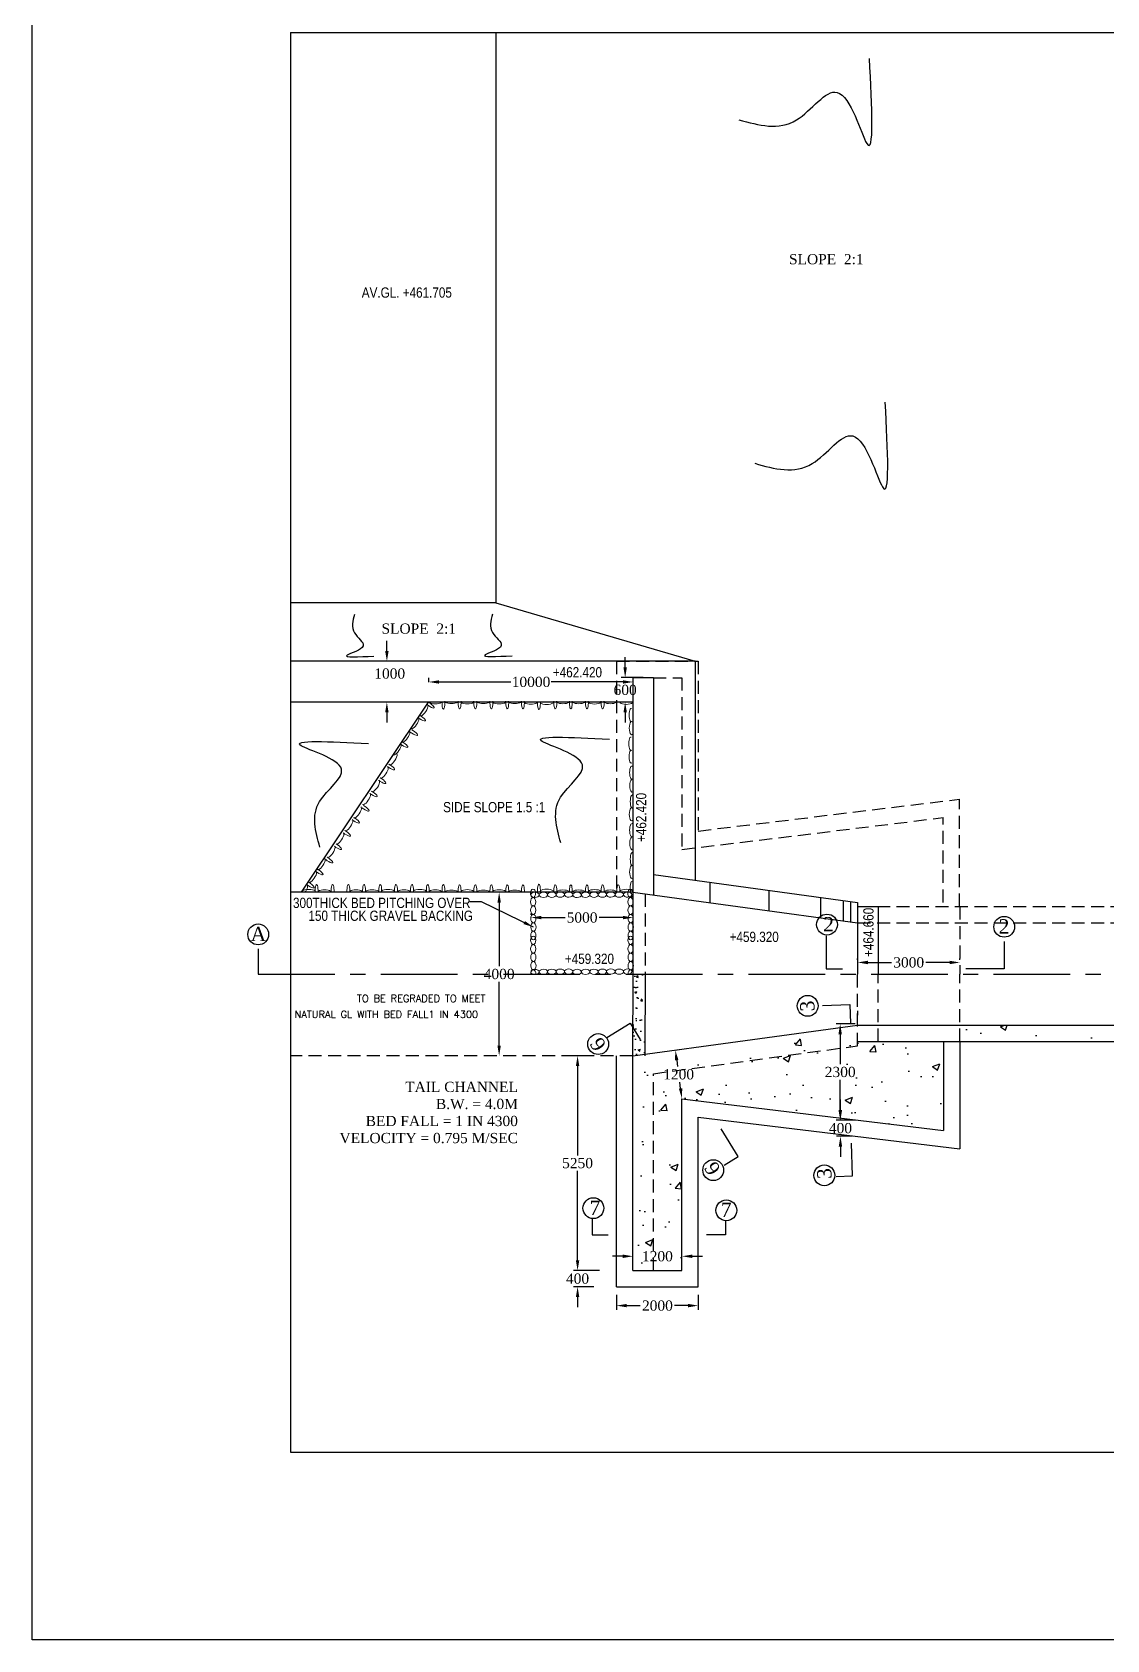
# Model space of a CAD drawing. Header units: millimetres. Extents: x 80 to 10631, y 46 to 2573.
# Drawn here: x 5273 to 5536, y 767.8 to 1161.1 of the extents above; entities that cross this region are included whole.
import ezdxf
from ezdxf.enums import TextEntityAlignment as Align

# ---------------------------------------------------------------- set-up
doc = ezdxf.new("R2010")
doc.units = ezdxf.units.MM
doc.linetypes.add('CENTER', pattern=[2, 1.25, -0.25, 0.25, -0.25])
doc.linetypes.add('DASHED', pattern=[19.05, 12.7, -6.35])
doc.layers.add('TEXT_GENERAL', color=4, linetype='Continuous')
doc.styles.add('ARIAL NARROW', font='ARIALN.TTF')
doc.styles.add('rs', font='romans.shx', dxfattribs={"height": 1.75})
doc.styles.get("Standard").update_dxf_attribs({"font": 'times.ttf', "height": 2.5})
doc.styles.add('TNR_2.5', font='times.ttf', dxfattribs={"height": 2.5})
doc.dimstyles.get("Standard").update_dxf_attribs({"dimtxt": 0.18, "dimasz": 0.18, "dimexe": 0.18, "dimexo": 0.0625, "dimgap": 0.09, "dimtad": 0, "dimtih": 1, "dimtoh": 1, "dimdec": 4, "dimzin": 0, "dimdsep": 46, "dimtxsty": 'Standard', "dimcen": 0.09, "dimadec": 0, "dimazin": 0, "dimtfac": 1, "dimtdec": 4, "dimtofl": 0, "dimtmove": 0, "dimatfit": 3, "dimfxl": 1, "dimtolj": 1, "dimtzin": 0, "dimarcsym": 0})
doc.dimstyles.new('STYLE_ESH', dxfattribs={"dimtxt": 2.5, "dimasz": 2.5, "dimexe": 1, "dimexo": 0.625, "dimtad": 0, "dimtih": 1, "dimtoh": 1, "dimdec": 0, "dimlfac": 100, "dimzin": 9, "dimdsep": 46, "dimtxsty": 'TNR_2.5', "dimcen": 2.5, "dimadec": 0, "dimazin": 2, "dimtfac": 1, "dimtdec": 0, "dimtofl": 0, "dimtmove": 2, "dimatfit": 3, "dimfxl": 1, "dimarcsym": 0})
pattern_1 = [(50, (0, 0), (18.218467, -1.59391), [1.905, -20.955]), (355, (0, 0), (-3.52428, 19.105664), [1.524, -16.764]), (100.451, (1.518, -0.133), (14.69425, 17.51167), [1.619, -17.809]), (46.1842, (0, 5.08), (27.1079, -4.20423), [2.8575, -31.4325]), (96.6356, (2.26, 4.73), (23.74042, 24.74256), [2.4285, -26.7135]), (351.184, (0, 5.08), (23.74046, 24.74251), [2.286, -25.146]), (21, (2.54, 3.81), (15.161488, -10.22655), [1.905, -20.955]), (326, (2.54, 3.81), (6.1802, 18.418797), [1.524, -16.764]), (71.4514, (3.803, 2.958), (21.34165, 8.192286), [1.619, -17.809]), (37.5, (0, 0), (0.30886, 8.455504), [0, -16.5608, 0, -17.018, 0, -16.8275]), (7.5, (0, 0), (6.681966, 10.018057), [0, -9.7028, 0, -16.1798, 0, -6.4135]), (327.5, (-5.664, 0), (13.5590595, -0.572874), [0, -6.35, 0, -19.812, 0, -26.289]), (317.5, (-8.204, 0), (14.812918, 2.54265), [0, -8.255, 0, -13.1572, 0, -18.669])]

# ---------------------------------------------------------------- blocks, each defined once
blk = doc.blocks.new('*D153')
at = {"color": 0, "lineweight": -2, "transparency": 16777216}
for p, q in [((5474.41, 918.48), (5469.77, 918.48)), ((5470.77, 915.98), (5470.77, 908.62)), ((5470.77, 897.47), (5470.77, 904.82)), ((5474.41, 894.97), (5469.77, 894.97))]:
    blk.add_line(p, q, dxfattribs=at)
at = {"color": 0, "transparency": 16777216}
for points in [[(5470.35, 915.98), (5471.18, 915.98), (5470.77, 918.48)], [(5470.35, 897.47), (5471.18, 897.47), (5470.77, 894.97)]]:
    blk.add_solid(points, dxfattribs=at)
at = {"layer": 'Defpoints', "color": 0, "transparency": 16777216}
for p in [(5475.04, 918.48), (5470.77, 894.97), (5475.04, 894.97)]:
    blk.add_point(p, dxfattribs=at)
at = {"color": 0, "transparency": 16777216, "insert": (5470.77, 906.72), "char_height": 2.5, "attachment_point": 5, "style": 'TNR_2.5'}
blk.add_mtext('2300', dxfattribs=at)
blk = doc.blocks.new('*D171')
at = {"color": 0, "lineweight": -2, "transparency": 16777216}
for p, q in [((5359.82, 1009.68), (5359.82, 1012.18)), ((5384, 1007.18), (5358.82, 1007.18)), ((5384, 997.18), (5358.82, 997.18)), ((5359.82, 994.68), (5359.82, 992.18))]:
    blk.add_line(p, q, dxfattribs=at)
at = {"color": 0, "transparency": 16777216}
for points in [[(5359.4, 1009.68), (5360.24, 1009.68), (5359.82, 1007.18)], [(5359.4, 994.68), (5360.24, 994.68), (5359.82, 997.18)]]:
    blk.add_solid(points, dxfattribs=at)
at = {"layer": 'Defpoints', "color": 0, "transparency": 16777216}
for p in [(5359.82, 1007.18), (5384.63, 1007.18), (5384.63, 997.18)]:
    blk.add_point(p, dxfattribs=at)
at = {"color": 0, "transparency": 16777216, "insert": (5360.52, 1004.17), "char_height": 2.5, "attachment_point": 5, "style": 'TNR_2.5'}
blk.add_mtext('1000', dxfattribs=at)
blk = doc.blocks.new('*D170')
at = {"color": 0, "lineweight": -2, "transparency": 16777216}
for p, q in [((5370.1, 1002.07), (5370.1, 1003.13)), ((5420.1, 1002.07), (5420.1, 1003.13)), ((5372.6, 1002.13), (5390.14, 1002.13)), ((5417.6, 1002.13), (5400.05, 1002.13))]:
    blk.add_line(p, q, dxfattribs=at)
at = {"color": 0, "transparency": 16777216}
for points in [[(5372.6, 1002.54), (5372.6, 1001.71), (5370.1, 1002.13)], [(5417.6, 1002.54), (5417.6, 1001.71), (5420.1, 1002.13)]]:
    blk.add_solid(points, dxfattribs=at)
at = {"layer": 'Defpoints', "color": 0, "transparency": 16777216}
for p in [(5370.1, 1002.13), (5370.1, 1001.44), (5420.1, 1001.44)]:
    blk.add_point(p, dxfattribs=at)
at = {"color": 0, "transparency": 16777216, "insert": (5395.1, 1002.13), "char_height": 2.5, "attachment_point": 5, "style": 'TNR_2.5'}
blk.add_mtext('10000', dxfattribs=at)
blk = doc.blocks.new('*D172')
at = {"color": 0, "lineweight": -2, "transparency": 16777216}
for p, q in [((5418.14, 1005.68), (5418.14, 1008.18)), ((5422.52, 1003.18), (5417.14, 1003.18)), ((5417.52, 997.18), (5417.14, 997.18)), ((5418.14, 994.68), (5418.14, 992.18))]:
    blk.add_line(p, q, dxfattribs=at)
at = {"color": 0, "transparency": 16777216}
for points in [[(5417.73, 1005.68), (5418.56, 1005.68), (5418.14, 1003.18)], [(5417.73, 994.68), (5418.56, 994.68), (5418.14, 997.18)]]:
    blk.add_solid(points, dxfattribs=at)
at = {"layer": 'Defpoints', "color": 0, "transparency": 16777216}
for p in [(5423.14, 1003.18), (5418.14, 997.18), (5418.14, 997.18)]:
    blk.add_point(p, dxfattribs=at)
at = {"color": 0, "transparency": 16777216, "insert": (5418.14, 1000.18), "char_height": 2.5, "attachment_point": 5, "style": 'TNR_2.5'}
blk.add_mtext('600', dxfattribs=at)
blk = doc.blocks.new('*D173')
at = {"color": 0, "lineweight": -2, "transparency": 16777216}
for p, q in [((5475.04, 934.15), (5475.04, 934.52)), ((5477.54, 933.52), (5483.36, 933.52)), ((5497.54, 933.52), (5491.72, 933.52)), ((5500.04, 934.15), (5500.04, 934.52))]:
    blk.add_line(p, q, dxfattribs=at)
at = {"color": 0, "transparency": 16777216}
for points in [[(5477.54, 933.94), (5477.54, 933.1), (5475.04, 933.52)], [(5497.54, 933.94), (5497.54, 933.1), (5500.04, 933.52)]]:
    blk.add_solid(points, dxfattribs=at)
at = {"layer": 'Defpoints', "color": 0, "transparency": 16777216}
for p in [(5475.04, 933.52), (5500.04, 933.52), (5500.04, 933.52)]:
    blk.add_point(p, dxfattribs=at)
at = {"color": 0, "transparency": 16777216, "insert": (5487.54, 933.52), "char_height": 2.5, "attachment_point": 5, "style": 'TNR_2.5'}
blk.add_mtext('3000', dxfattribs=at)
blk = doc.blocks.new('*D174')
at = {"color": 0, "lineweight": -2, "transparency": 16777216}
for p, q in [((5395.1, 945.13), (5395.1, 945.5)), ((5397.6, 944.5), (5403.43, 944.5)), ((5417.6, 944.5), (5411.76, 944.5)), ((5420.1, 945.13), (5420.1, 945.5))]:
    blk.add_line(p, q, dxfattribs=at)
at = {"color": 0, "transparency": 16777216}
for points in [[(5397.6, 944.92), (5397.6, 944.08), (5395.1, 944.5)], [(5417.6, 944.92), (5417.6, 944.08), (5420.1, 944.5)]]:
    blk.add_solid(points, dxfattribs=at)
at = {"layer": 'Defpoints', "color": 0, "transparency": 16777216}
for p in [(5395.1, 944.5), (5420.1, 944.5), (5420.1, 944.5)]:
    blk.add_point(p, dxfattribs=at)
at = {"color": 0, "transparency": 16777216, "insert": (5407.6, 944.5), "char_height": 2.5, "attachment_point": 5, "style": 'TNR_2.5'}
blk.add_mtext('5000', dxfattribs=at)
blk = doc.blocks.new('*D175')
at = {"color": 0, "lineweight": -2, "transparency": 16777216}
for p, q in [((5386.67, 950.68), (5386.3, 950.68)), ((5387.3, 948.18), (5387.3, 932.58)), ((5387.3, 913.18), (5387.3, 928.78)), ((5386.67, 910.68), (5386.3, 910.68))]:
    blk.add_line(p, q, dxfattribs=at)
at = {"color": 0, "transparency": 16777216}
for points in [[(5386.88, 948.18), (5387.71, 948.18), (5387.3, 950.68)], [(5386.88, 913.18), (5387.71, 913.18), (5387.3, 910.68)]]:
    blk.add_solid(points, dxfattribs=at)
at = {"layer": 'Defpoints', "color": 0, "transparency": 16777216}
for p in [(5387.3, 950.68), (5387.3, 910.68), (5387.3, 910.68)]:
    blk.add_point(p, dxfattribs=at)
at = {"color": 0, "transparency": 16777216, "insert": (5387.3, 930.68), "char_height": 2.5, "attachment_point": 5, "style": 'TNR_2.5'}
blk.add_mtext('4000', dxfattribs=at)
blk = doc.blocks.new('*D176')
at = {"color": 0, "lineweight": -2, "transparency": 16777216}
for p, q in [((5410.51, 910.68), (5405.49, 910.68)), ((5406.49, 908.18), (5406.49, 886.33)), ((5406.49, 860.68), (5406.49, 882.53)), ((5410.51, 858.18), (5405.49, 858.18))]:
    blk.add_line(p, q, dxfattribs=at)
at = {"color": 0, "transparency": 16777216}
for points in [[(5406.08, 908.18), (5406.91, 908.18), (5406.49, 910.68)], [(5406.08, 860.68), (5406.91, 860.68), (5406.49, 858.18)]]:
    blk.add_solid(points, dxfattribs=at)
at = {"layer": 'Defpoints', "color": 0, "transparency": 16777216}
for p in [(5411.14, 910.68), (5406.49, 858.18), (5411.14, 858.18)]:
    blk.add_point(p, dxfattribs=at)
at = {"color": 0, "transparency": 16777216, "insert": (5406.49, 884.43), "char_height": 2.5, "attachment_point": 5, "style": 'TNR_2.5'}
blk.add_mtext('5250', dxfattribs=at)
blk = doc.blocks.new('*D177')
at = {"color": 0, "lineweight": -2, "transparency": 16777216}
for p, q in [((5406.49, 860.68), (5406.49, 863.18)), ((5411.88, 858.18), (5405.49, 858.18)), ((5410.51, 854.18), (5405.49, 854.18)), ((5406.49, 851.68), (5406.49, 849.18))]:
    blk.add_line(p, q, dxfattribs=at)
at = {"color": 0, "transparency": 16777216}
for points in [[(5406.08, 860.68), (5406.91, 860.68), (5406.49, 858.18)], [(5406.08, 851.68), (5406.91, 851.68), (5406.49, 854.18)]]:
    blk.add_solid(points, dxfattribs=at)
at = {"layer": 'Defpoints', "color": 0, "transparency": 16777216}
for p in [(5412.5, 858.18), (5406.49, 854.18), (5411.14, 854.18)]:
    blk.add_point(p, dxfattribs=at)
at = {"color": 0, "transparency": 16777216, "insert": (5406.49, 856.18), "char_height": 2.5, "attachment_point": 5, "style": 'TNR_2.5'}
blk.add_mtext('400', dxfattribs=at)
blk = doc.blocks.new('*D178')
at = {"color": 0, "lineweight": -2, "transparency": 16777216}
for p, q in [((5470.83, 897.47), (5470.83, 899.97)), ((5474.13, 894.97), (5469.83, 894.97)), ((5473.65, 891), (5469.83, 891)), ((5470.83, 888.5), (5470.83, 886))]:
    blk.add_line(p, q, dxfattribs=at)
at = {"color": 0, "transparency": 16777216}
for points in [[(5470.41, 897.47), (5471.25, 897.47), (5470.83, 894.97)], [(5470.41, 888.5), (5471.25, 888.5), (5470.83, 891)]]:
    blk.add_solid(points, dxfattribs=at)
at = {"layer": 'Defpoints', "color": 0, "transparency": 16777216}
for p in [(5474.76, 894.97), (5470.83, 891), (5474.28, 891)]:
    blk.add_point(p, dxfattribs=at)
at = {"color": 0, "transparency": 16777216, "insert": (5470.83, 892.98), "char_height": 2.5, "attachment_point": 5, "style": 'TNR_2.5'}
blk.add_mtext('400', dxfattribs=at)
blk = doc.blocks.new('*D179')
at = {"color": 0, "lineweight": -2, "transparency": 16777216}
for p, q in [((5417.54, 861.65), (5415.04, 861.65)), ((5420.04, 858.8), (5420.04, 862.65)), ((5432.04, 858.8), (5432.04, 862.65)), ((5434.54, 861.65), (5437.04, 861.65))]:
    blk.add_line(p, q, dxfattribs=at)
at = {"color": 0, "transparency": 16777216}
for points in [[(5417.54, 862.07), (5417.54, 861.24), (5420.04, 861.65)], [(5434.54, 862.07), (5434.54, 861.24), (5432.04, 861.65)]]:
    blk.add_solid(points, dxfattribs=at)
at = {"layer": 'Defpoints', "color": 0, "transparency": 16777216}
for p in [(5432.04, 861.65), (5420.04, 858.18), (5432.04, 858.18)]:
    blk.add_point(p, dxfattribs=at)
at = {"color": 0, "transparency": 16777216, "insert": (5426.04, 861.65), "char_height": 2.5, "attachment_point": 5, "style": 'TNR_2.5'}
blk.add_mtext('1200', dxfattribs=at)
blk = doc.blocks.new('*D180')
at = {"color": 0, "lineweight": -2, "transparency": 16777216}
for p, q in [((5416.04, 852.21), (5416.04, 848.58)), ((5418.54, 849.58), (5421.83, 849.58)), ((5433.54, 849.58), (5430.25, 849.58)), ((5436.04, 852.21), (5436.04, 848.58))]:
    blk.add_line(p, q, dxfattribs=at)
at = {"color": 0, "transparency": 16777216}
for points in [[(5418.54, 850), (5418.54, 849.17), (5416.04, 849.58)], [(5433.54, 850), (5433.54, 849.17), (5436.04, 849.58)]]:
    blk.add_solid(points, dxfattribs=at)
at = {"layer": 'Defpoints', "color": 0, "transparency": 16777216}
for p in [(5416.04, 852.84), (5436.04, 852.84), (5436.04, 849.58)]:
    blk.add_point(p, dxfattribs=at)
at = {"color": 0, "transparency": 16777216, "insert": (5426.04, 849.58), "char_height": 2.5, "attachment_point": 5, "style": 'TNR_2.5'}
blk.add_mtext('2000', dxfattribs=at)
blk = doc.blocks.new('*D181')
at = {"color": 0, "lineweight": -2, "transparency": 16777216}
for p, q in [((5430.76, 909.62), (5430.97, 908.05)), ((5431.04, 912.18), (5431.41, 912.23)), ((5431.7, 902.68), (5431.49, 904.25)), ((5432.66, 900.29), (5433.03, 900.34))]:
    blk.add_line(p, q, dxfattribs=at)
at = {"color": 0, "transparency": 16777216}
for points in [[(5431.17, 909.67), (5430.34, 909.56), (5430.42, 912.09)], [(5432.11, 902.74), (5431.29, 902.63), (5432.04, 900.2)]]:
    blk.add_solid(points, dxfattribs=at)
at = {"layer": 'Defpoints', "color": 0, "transparency": 16777216}
for p in [(5430.42, 912.09), (5430.42, 912.09), (5432.04, 900.2)]:
    blk.add_point(p, dxfattribs=at)
at = {"color": 0, "transparency": 16777216, "insert": (5431.23, 906.15), "char_height": 2.5, "attachment_point": 5, "style": 'TNR_2.5'}
blk.add_mtext('1200', dxfattribs=at)

msp = doc.modelspace()

# ---------------------------------------------------------------- hatches: boundary and pattern name
h = msp.add_hatch()
h.set_pattern_fill('AR-CONC', color=256, scale=0.03, style=0)
h.set_pattern_definition([(50, (0, 0), (5.46554, -0.4781726), [0.5715, -6.2865]), (355, (0, 0), (-1.057285, 5.731699), [0.4572, -5.0292]), (100.451, (0.4555, -0.04), (4.408275, 5.2535006), [0.4857, -5.3427]), (46.1842, (0, 1.524), (8.132371, -1.26127), [0.85725, -9.42975]), (96.6356, (0.678, 1.419), (7.122127, 7.422767), [0.72855, -8.01405]), (351.184, (0, 1.524), (7.122138, 7.422754), [0.6858, -7.5438]), (21, (0.762, 1.143), (4.5484464, -3.0679656), [0.5715, -6.2865]), (326, (0.762, 1.143), (1.854061, 5.525639), [0.4572, -5.0292]), (71.4514, (1.141, 0.8873), (6.4024947, 2.4576857), [0.4857, -5.3427]), (37.5, (0, 0), (0.0926581, 2.5366512), [0, -4.96824, 0, -5.1054, 0, -5.04825]), (7.5, (0, 0), (2.0045899, 3.0054172), [0, -2.91084, 0, -4.85394, 0, -1.92405]), (327.5, (-1.6993, 0), (4.06771786, -0.1718623), [0, -1.905, 0, -5.9436, 0, -7.8867]), (317.5, (-2.4613, 0), (4.4438754, 0.7627947), [0, -2.4765, 0, -3.94716, 0, -5.6007])])
h.paths.add_polyline_path([(5423.119, 930.679), (5420.119, 930.679), (5420.039, 910.679), (5423.041, 911.088)])
h = msp.add_hatch()
h.set_pattern_fill('AR-CONC', color=256, scale=0.1, style=0)
h.set_pattern_definition(pattern_1)
h.paths.add_polyline_path([(5475.039, 894.966), (5475.039, 913.133), (5425.039, 906.315), (5425.039, 858.179), (5432.039, 858.179), (5432.039, 900.204)], flags=17)
h.paths.add_polyline_path([(5475.039, 913.133), (5475.039, 918.17), (5420.039, 910.679), (5420.039, 858.179), (5425.039, 858.179), (5425.039, 906.315)])
h.paths.add_polyline_path([(5466.589, 908.617), (5474.941, 908.617), (5474.941, 904.824), (5466.589, 904.824)], flags=24)
h.paths.add_polyline_path([(5422.005, 863.55), (5430.074, 863.55), (5430.074, 859.757), (5422.005, 859.757)], flags=24)
h.paths.add_polyline_path([(5427.194, 908.046), (5435.263, 908.046), (5435.263, 904.253), (5427.194, 904.253)], flags=24)
h = msp.add_hatch()
h.set_pattern_fill('AR-CONC', color=256, scale=0.1, style=0)
h.set_pattern_definition([(50, (20.571, 187.742), (18.218467, -1.59391), [1.905, -20.955]), (355, (20.571, 187.742), (-3.52428, 19.105664), [1.524, -16.764]), (100.451, (22.09, 187.609), (14.69425, 17.51167), [1.619, -17.809]), (46.1842, (20.571, 192.822), (27.1079, -4.20423), [2.8575, -31.4325]), (96.6356, (22.83, 192.47), (23.74042, 24.74256), [2.4285, -26.7135]), (351.184, (20.571, 192.822), (23.74046, 24.74251), [2.286, -25.146]), (21, (23.111, 191.552), (15.161488, -10.22655), [1.905, -20.955]), (326, (23.111, 191.552), (6.1802, 18.418797), [1.524, -16.764]), (71.4514, (24.375, 190.7), (21.34165, 8.192286), [1.619, -17.809]), (37.5, (20.5715, 187.7416), (0.30886, 8.455504), [0, -16.5608, 0, -17.018, 0, -16.8275]), (7.5, (20.5715, 187.742), (6.681966, 10.018057), [0, -9.7028, 0, -16.1798, 0, -6.4135]), (327.5, (14.907, 187.7416), (13.5590595, -0.5728744), [0, -6.35, 0, -19.812, 0, -26.289]), (317.5, (12.367, 187.742), (14.812918, 2.54265), [0, -8.255, 0, -13.1572, 0, -18.669])])
h.paths.add_polyline_path([(5808.394, 914.17), (5808.394, 918.17), (5506.394, 918.17), (5506.394, 914.17)])
h.paths.add_polyline_path([(5506.394, 918.17), (5501.394, 918.17), (5501.394, 914.17), (5506.394, 914.17)])
h.paths.add_polyline_path([(5686.051, 918.067), (5692.649, 918.067), (5692.649, 914.274), (5686.051, 914.274)], flags=24)
h = msp.add_hatch()
h.set_pattern_fill('AR-CONC', color=256, scale=0.1, style=0)
h.set_pattern_definition(pattern_1)
h.paths.add_polyline_path([(5496.018, 892.411), (5496.018, 914.17), (5475.039, 914.17), (5475.039, 913.133), (5425.039, 906.315), (5425.039, 858.179), (5432.039, 858.179), (5432.039, 900.204)])
h.paths.add_polyline_path([(5466.554, 908.617), (5474.976, 908.617), (5474.976, 904.824), (5466.554, 904.824)], flags=24)
h.paths.add_polyline_path([(5422.005, 863.55), (5430.074, 863.55), (5430.074, 859.757), (5422.005, 859.757)], flags=9)
h.paths.add_polyline_path([(5427.194, 908.046), (5435.263, 908.046), (5435.263, 904.253), (5427.194, 904.253)], flags=25)

# ---------------------------------------------------------------- linework, layer by layer
for p, q in [((5272.993, 767.834), (5272.993, 1357.834)), ((5336.236, 1160.974), (6263.806, 1160.974)), ((5336.236, 1160.974), (5336.236, 813.778)), ((5386.448, 1160.974), (5386.448, 1021.479)), ((5386.448, 1021.479), (5336.236, 1021.479)), ((5386.448, 1021.479), (5435.239, 1007.179)), ((5435.239, 1007.179), (5336.236, 1007.179)), ((5435.239, 1007.179), (5435.239, 953.653)), ((5420.039, 1003.179), (5420.039, 930.679)), ((5425.039, 1003.179), (5420.039, 1003.179)), ((5425.039, 1003.179), (5425.039, 955.044)), ((5420.039, 997.179), (5336.236, 997.179)), ((5338.921, 950.679), (5370.039, 997.179)), ((5425.039, 955.044), (5475.039, 948.225)), ((5425.039, 955.044), (5425.039, 949.997)), ((5438.875, 953.157), (5438.875, 948.111)), ((5420.039, 950.679), (5336.236, 950.679)), ((5420.039, 950.679), (5475.039, 943.179)), ((5453.276, 951.193), (5453.276, 946.147)), ((5465.982, 949.46), (5465.982, 944.414)), ((5471.489, 948.71), (5471.489, 943.663)), ((5473.324, 948.459), (5473.324, 943.413)), ((5475.039, 948.225), (5475.039, 930.679)), ((5475.039, 947.179), (5480.039, 947.179)), ((5480.039, 947.179), (5480.039, 930.679)), ((5420.039, 910.679), (5420.119, 930.679)), ((5423.039, 910.667), (5423.119, 930.667)), ((5475.039, 921.67), (5475.039, 920.601)), ((5420.039, 910.679), (5475.039, 918.179)), ((5475.039, 918.17), (6101.039, 918.17)), ((5475.039, 914.17), (6101.039, 914.17)), ((5496.018, 914.17), (5496.018, 892.411)), ((5500.018, 914.179), (5500.018, 887.894)), ((5416.039, 854.179), (5416.039, 910.679)), ((5420.039, 858.179), (5420.039, 910.679)), ((5432.039, 900.204), (5496.018, 892.411)), ((5432.039, 858.179), (5432.039, 900.204)), ((5436.039, 895.688), (5500.018, 887.894)), ((5436.039, 854.179), (5436.039, 895.688)), ((5420.039, 858.179), (5432.039, 858.179)), ((5416.039, 854.179), (5436.039, 854.179)), ((5336.236, 813.778), (6263.806, 813.778)), ((6436.087, 767.834), (5272.993, 767.834))]:
    msp.add_line(p, q)
at = {"linetype": 'DASHED', "ltscale": 0.25}
for p, q in [((5416.039, 1007.179), (5436.039, 1007.179)), ((5416.039, 1007.179), (5416.039, 950.679)), ((5436.039, 1007.179), (5436.039, 965.671)), ((5425.039, 1003.179), (5432.039, 1003.179)), ((5432.039, 1003.179), (5432.039, 961.154)), ((5436.039, 965.671), (5499.992, 973.461)), ((5499.992, 947.179), (5499.992, 973.461)), ((5432.039, 961.154), (5495.992, 968.944)), ((5495.992, 948.225), (5495.992, 968.944)), ((5423.039, 950.27), (5423.039, 930.679)), ((5475.039, 947.179), (6101.039, 947.179)), ((5500.039, 947.179), (5500.039, 930.679)), ((5475.039, 943.179), (6101.039, 943.179)), ((5475.039, 913.133), (5475.039, 930.679)), ((5480.039, 914.179), (5480.039, 930.679)), ((5500.039, 914.179), (5500.039, 930.679)), ((5425.039, 906.315), (5475.039, 913.133)), ((5420.039, 910.679), (5336.236, 910.679)), ((5425.039, 858.179), (5425.039, 906.315))]:
    msp.add_line(p, q, dxfattribs=at)
at = {"linetype": 'CENTER', "ltscale": 15}
msp.add_line((5328.328, 930.679), (5808.688, 930.679), dxfattribs=at)
for centre in [(5467.535, 942.78), (5510.914, 942.25), (5328.328, 940.379), (5462.813, 922.901), (5411.541, 913.555), (5439.696, 882.724), (5466.89, 881.451), (5410.362, 873.42), (5442.902, 872.89)]:
    msp.add_circle(centre, 2.55)
at = {"color": 0, "lineweight": 5, "extrusion": (0, 0, -1)}
for centre, major_axis, ratio, start_param, end_param in [((5368.894, 995.167), (0.897, 1.335), 0.3287987, -0.2845187, 3.4261114), ((5370.121, 996.688), (1.233, -0.882), 0.2389838, 4.4780473, 8.0883233), ((5371.695, 997.3), (-1.608, 0), 0.3287987, 3.0318989, 6.392879), ((5373.672, 997.006), (0, -1.516), 0.2389838, 4.4780473, 8.0883233), ((5375.633, 997.358), (-1.608, 0), 0.3287987, 3.0318989, 6.392879), ((5377.61, 997.064), (0, -1.516), 0.2389838, 4.4780473, 8.0883233), ((5379.506, 997.268), (1.608, 0), 0.3287987, -0.2845187, 3.4261114), ((5381.477, 997.08), (0, -1.516), 0.2389838, 4.4780473, 8.0883233), ((5383.425, 997.375), (-1.608, 0), 0.3287987, 3.0318989, 6.392879), ((5385.402, 997.08), (0, -1.516), 0.2389838, 4.4780473, 8.0883233), ((5387.298, 997.284), (1.608, 0), 0.3287987, -0.2845187, 3.4261114), ((5389.268, 997.08), (0, -1.516), 0.2389838, 4.4780473, 8.0883233), ((5391.125, 997.375), (-1.608, 0), 0.3287987, 3.0318989, 6.392879), ((5393.102, 997.08), (0, -1.516), 0.2389838, 4.4780473, 8.0883233), ((5395.053, 997.23), (-1.608, 0), 0.3287987, 3.0318989, 6.392879), ((5397.03, 996.935), (0, -1.516), 0.2389838, 4.4780473, 8.0883233), ((5398.926, 997.139), (1.608, 0), 0.3287987, -0.2845187, 3.4261114), ((5401.038, 997.05), (0, -1.516), 0.2389838, 4.4780473, 8.0883233), ((5402.895, 997.344), (-1.608, 0), 0.3287987, 3.0318989, 6.392879), ((5404.843, 997.05), (0, -1.516), 0.2389838, 4.4780473, 8.0883233), ((5406.79, 997.344), (-1.608, 0), 0.3287987, 3.0318989, 6.392879), ((5408.767, 997.05), (0, -1.516), 0.2389838, 4.4780473, 8.0883233), ((5410.663, 997.254), (1.608, 0), 0.3287987, -0.2845187, 3.4261114), ((5412.634, 997.05), (0, -1.516), 0.2389838, 4.4780473, 8.0883233), ((5414.491, 997.344), (-1.608, 0), 0.3287987, 3.0318989, 6.392879), ((5418.425, 997.184), (1.608, 0), 0.3287987, -0.2845187, 3.4261114), ((5366.66, 992.003), (-0.897, -1.335), 0.3287987, 3.0318989, 6.392879), ((5368.006, 993.48), (1.259, -0.846), 0.2389838, 4.4780473, 8.0883233), ((5363.653, 987.029), (1.259, -0.846), 0.2389838, 4.4780473, 8.0883233), ((5364.444, 988.735), (-0.897, -1.335), 0.3287987, 3.0318989, 6.392879), ((5366.048, 989.943), (1.259, -0.846), 0.2389838, 4.4780473, 8.0883233), ((5361.318, 983.223), (0.897, 1.335), 0.3287987, -0.2845187, 3.4261114), ((5362.338, 985.633), (-0.897, -1.335), 0.3287987, 3.0318989, 6.392879), ((5359.153, 979.954), (-0.897, -1.335), 0.3287987, 3.0318989, 6.392879), ((5360.429, 981.536), (1.259, -0.846), 0.2389838, 4.4780473, 8.0883233), ((5356.168, 974.954), (1.259, -0.846), 0.2389838, 4.4780473, 8.0883233), ((5357.056, 976.642), (0.897, 1.335), 0.3287987, -0.2845187, 3.4261114), ((5358.311, 978.173), (1.259, -0.846), 0.2389838, 4.4780473, 8.0883233), ((5352.607, 970.209), (-0.897, -1.335), 0.3287987, 3.0318989, 6.392879), ((5354.21, 971.417), (1.259, -0.846), 0.2389838, 4.4780473, 8.0883233), ((5354.822, 973.477), (-0.897, -1.335), 0.3287987, 3.0318989, 6.392879), ((5350.5, 967.107), (-0.897, -1.335), 0.3287987, 3.0318989, 6.392879), ((5351.815, 968.504), (1.259, -0.846), 0.2389838, 4.4780473, 8.0883233), ((5348.312, 963.817), (-0.897, -1.335), 0.3287987, 3.0318989, 6.392879), ((5349.659, 965.294), (1.259, -0.846), 0.2389838, 4.4780473, 8.0883233), ((5346.138, 960.581), (-0.897, -1.335), 0.3287987, 3.0318989, 6.392879), ((5347.47, 962.037), (1.259, -0.846), 0.2389838, 4.4780473, 8.0883233), ((5341.624, 954.449), (-0.897, -1.335), 0.3287987, 3.0318989, 6.392879), ((5342.939, 955.846), (1.259, -0.846), 0.2389838, 4.4780473, 8.0883233), ((5343.731, 957.551), (-0.897, -1.335), 0.3287987, 3.0318989, 6.392879), ((5345.335, 958.76), (1.259, -0.846), 0.2389838, 4.4780473, 8.0883233), ((5339.437, 951.16), (-0.897, -1.335), 0.3287987, 3.0318989, 4.8541198), ((5340.783, 952.637), (1.259, -0.846), 0.2389838, 4.4780473, 8.0883233)]:
    msp.add_ellipse(centre, major_axis=major_axis, ratio=ratio, start_param=start_param, end_param=end_param, dxfattribs=at)
at = {"color": 0, "lineweight": 5}
for centre, major_axis, ratio, start_param, end_param in [((5419.614, 994.048), (0, 1.608), 0.3287987, -0.1096937, 3.2512864), ((5419.676, 990.842), (0, 1.608), 0.3287987, -0.2845187, 3.4261114), ((5419.551, 987.058), (0, 1.608), 0.3287987, -0.1096937, 3.2512864), ((5419.612, 983.851), (0, 1.608), 0.3287987, -0.2845187, 3.4261114), ((5419.766, 979.969), (0, 1.608), 0.3287987, -0.1096937, 3.2512864), ((5419.828, 976.763), (0, 1.608), 0.3287987, -0.2845187, 3.4261114), ((5419.676, 969.748), (0, 1.608), 0.3287987, -0.2845187, 3.4261114), ((5419.918, 972.89), (0, 1.608), 0.3287987, -0.1096937, 3.2512864), ((5419.766, 965.875), (0, 1.608), 0.3287987, -0.1096937, 3.2512864), ((5419.828, 962.669), (0, 1.608), 0.3287987, -0.2845187, 3.4261114), ((5419.918, 958.796), (0, 1.608), 0.3287987, -0.1096937, 3.2512864), ((5419.768, 955.645), (0, 1.608), 0.3287987, -0.2845187, 3.4261114), ((5342.607, 951.061), (0, 1.516), 0.2389838, 4.4780473, 8.0883233), ((5346.532, 951.061), (0, 1.516), 0.2389838, 4.4780473, 8.0883233), ((5350.398, 951.061), (0, 1.516), 0.2389838, 4.4780473, 8.0883233), ((5354.232, 951.061), (0, 1.516), 0.2389838, 4.4780473, 8.0883233), ((5358.18, 951.078), (0, 1.516), 0.2389838, 4.4780473, 8.0883233), ((5362.047, 951.061), (0, 1.516), 0.2389838, 4.4780473, 8.0883233), ((5365.972, 951.061), (0, 1.516), 0.2389838, 4.4780473, 8.0883233), ((5369.838, 951.061), (0, 1.516), 0.2389838, 4.4780473, 8.0883233), ((5373.672, 951.061), (0, 1.516), 0.2389838, 4.4780473, 8.0883233), ((5377.61, 951.003), (0, 1.516), 0.2389838, 4.4780473, 8.0883233), ((5381.477, 950.986), (0, 1.516), 0.2389838, 4.4780473, 8.0883233), ((5385.402, 950.986), (0, 1.516), 0.2389838, 4.4780473, 8.0883233), ((5389.268, 950.986), (0, 1.516), 0.2389838, 4.4780473, 8.0883233), ((5393.102, 950.986), (0, 1.516), 0.2389838, 4.4780473, 8.0883233), ((5397.03, 951.131), (0, 1.516), 0.2389838, 4.4780473, 8.0883233), ((5401.038, 951.017), (0, 1.516), 0.2389838, 4.4780473, 8.0883233), ((5404.843, 951.017), (0, 1.516), 0.2389838, 4.4780473, 8.0883233), ((5408.767, 951.017), (0, 1.516), 0.2389838, 4.4780473, 8.0883233), ((5412.634, 951.017), (0, 1.516), 0.2389838, 4.4780473, 8.0883233), ((5416.468, 951.017), (0, 1.516), 0.2389838, 4.4780473, 8.0883233), ((5419.859, 951.772), (0, 1.608), 0.3287987, -0.1096937, 3.2512864), ((5340.711, 950.858), (1.608, 0), 0.3287987, -0.2845187, 3.4261114), ((5344.555, 950.767), (-1.608, 0), 0.3287987, 3.0318989, 6.392879), ((5352.255, 950.767), (-1.608, 0), 0.3287987, 3.0318989, 6.392879), ((5356.203, 950.783), (-1.608, 0), 0.3287987, 3.0318989, 6.392879), ((5360.076, 950.874), (1.608, 0), 0.3287987, -0.2845187, 3.4261114), ((5363.995, 950.767), (-1.608, 0), 0.3287987, 3.0318989, 6.392879), ((5367.868, 950.858), (1.608, 0), 0.3287987, -0.2845187, 3.4261114), ((5371.695, 950.767), (-1.608, 0), 0.3287987, 3.0318989, 6.392879), ((5375.633, 950.708), (-1.608, 0), 0.3287987, 3.0318989, 6.392879), ((5379.506, 950.799), (1.608, 0), 0.3287987, -0.2845187, 3.4261114), ((5383.425, 950.692), (-1.608, 0), 0.3287987, 3.0318989, 6.392879), ((5387.298, 950.783), (1.608, 0), 0.3287987, -0.2845187, 3.4261114), ((5391.125, 950.692), (-1.608, 0), 0.3287987, 3.0318989, 6.392879), ((5398.926, 950.928), (1.608, 0), 0.3287987, -0.2845187, 3.4261114), ((5402.895, 950.722), (-1.608, 0), 0.3287987, 3.0318989, 6.392879), ((5406.79, 950.722), (-1.608, 0), 0.3287987, 3.0318989, 6.392879), ((5410.663, 950.813), (1.608, 0), 0.3287987, -0.2845187, 3.4261114), ((5414.491, 950.722), (-1.608, 0), 0.3287987, 3.0318989, 6.392879), ((5418.425, 950.882), (1.608, 0), 0.3287987, -0.2845187, 3.4261114)]:
    msp.add_ellipse(centre, major_axis=major_axis, ratio=ratio, start_param=start_param, end_param=end_param, dxfattribs=at)
for points in [[(5445.981, 1139.663), (5460.061, 1139.584), (5470.013, 1146.349), (5477.257, 1133.872), (5477.937, 1154.637)], [(5449.839, 1055.61), (5463.919, 1055.531), (5473.871, 1062.296), (5481.115, 1049.819), (5481.795, 1070.584)], [(5351.908, 1018.614), (5351.883, 1014.144), (5354.031, 1010.985), (5350.07, 1008.685), (5356.662, 1008.469)], [(5385.691, 1018.679), (5385.666, 1014.209), (5387.814, 1011.05), (5383.853, 1008.75), (5390.445, 1008.534)], [(5343.412, 961.707), (5343.349, 972.882), (5348.718, 980.78), (5338.815, 986.529), (5355.295, 987.069)], [(5402.39, 962.76), (5402.327, 973.934), (5407.696, 981.833), (5397.793, 987.582), (5414.273, 988.122)]]:
    msp.add_spline(points, degree=3)
at = {"layer": 'TEXT_GENERAL', "color": 0, "lineweight": 5, "extrusion": (0, 0, -1)}
for centre, major_axis in [((5395.593, 950.432), (0.012, -1.031)), ((5395.617, 948.37), (0.012, -1.031)), ((5396.071, 950.037), (1.031, 0.012)), ((5398.133, 950.057), (1.031, 0.012)), ((5400.195, 950.081), (1.031, 0.012)), ((5402.258, 950.101), (1.031, 0.012)), ((5404.32, 950.125), (1.031, 0.012)), ((5406.383, 950.038), (1.031, 0.012)), ((5408.445, 950.062), (1.031, 0.012)), ((5410.507, 950.083), (1.031, 0.012)), ((5412.57, 950.105), (1.031, 0.012)), ((5414.632, 950.125), (1.031, 0.012)), ((5416.695, 950.101), (1.031, 0.012)), ((5418.757, 950.125), (1.031, 0.012)), ((5419.414, 950.432), (0.012, -1.031)), ((5419.438, 948.37), (0.012, -1.031)), ((5395.639, 946.307), (0.012, -1.031)), ((5395.66, 944.245), (0.012, -1.031)), ((5419.46, 946.307), (0.012, -1.031)), ((5419.481, 944.245), (0.012, -1.031)), ((5395.639, 938.953), (0.012, -1.031)), ((5395.657, 940.12), (0.012, -1.031)), ((5395.68, 942.182), (0.012, -1.031)), ((5419.46, 938.953), (0.012, -1.031)), ((5419.478, 940.12), (0.012, -1.031)), ((5419.501, 942.182), (0.012, -1.031)), ((5395.639, 936.85), (0.012, -1.031)), ((5419.46, 936.85), (0.012, -1.031)), ((5395.66, 934.788), (0.012, -1.031)), ((5395.68, 932.725), (0.012, -1.031)), ((5419.481, 934.788), (0.012, -1.031)), ((5419.501, 932.725), (0.012, -1.031)), ((5396.071, 931.196), (1.031, 0.012)), ((5398.133, 931.217), (1.031, 0.012)), ((5400.195, 931.241), (1.031, 0.012)), ((5402.258, 931.261), (1.031, 0.012)), ((5404.32, 931.285), (1.031, 0.012)), ((5406.383, 931.198), (1.031, 0.012)), ((5408.445, 931.221), (1.031, 0.012)), ((5410.507, 931.243), (1.031, 0.012)), ((5412.57, 931.264), (1.031, 0.012)), ((5414.632, 931.285), (1.031, 0.012)), ((5416.695, 931.261), (1.031, 0.012)), ((5418.757, 931.285), (1.031, 0.012))]:
    msp.add_ellipse(centre, major_axis=major_axis, ratio=0.6217282, dxfattribs=at)
for centre in [(5395.657, 930.663), (5419.478, 930.663)]:
    msp.add_ellipse(centre, major_axis=(0.012, -1.031), ratio=0.6217282, start_param=1.5937843, end_param=4.7037536, dxfattribs=at)

# ---------------------------------------------------------------- texts
at = {"style": 'rs'}
for s, p in [('TO BE REGRADED TO MEET ', (5352.506, 923.839)), ('NATURAL GL WITH BED FALL1 IN 4300', (5337.239, 919.958))]:
    msp.add_text(s, height=1.75, dxfattribs=at).set_placement(p)
at = {"attachment_point": 1}
for s, insert, char_height, width in [('SLOPE  2:1', (5458.243, 1106.79), 2.5, 25), ('SLOPE  2:1', (5358.502, 1016.431), 2.5, 25), ('2', (5466.613, 944.633), 3.5, 4.365), ('2', (5509.549, 944.103), 3.5, 4.365), ('A', (5326.463, 942.232), 3.5, 4.365), ('7', (5409.44, 875.273), 3.5, 4.365), ('7', (5441.537, 874.743), 3.5, 4.365)]:
    msp.add_mtext(s, dxfattribs=dict(at, insert=insert, char_height=char_height, width=width))
at = {"char_height": 3.5, "width": 4.365, "attachment_point": 1}
for s, insert, rotation in [('3', (5461.016, 921.462), 92.3004), ('6', (5410.681, 911.42), 121.67437), ('6', (5438.681, 881.049), 121.67437), ('3', (5465.184, 880.488), 92.3004)]:
    msp.add_mtext(s, dxfattribs=dict(at, insert=insert, rotation=rotation))
at = {"insert": (5391.892, 904.33), "char_height": 2.5, "width": 150, "attachment_point": 3, "style": 'TNR_2.5'}
msp.add_mtext('\\pt95;TAIL CHANNEL\\P\\ptz;B.W. = 4.0M\\P\\pt90;BED FALL = 1 IN 4300\\P\\ptz;VELOCITY = 0.795 M/SEC', dxfattribs=at)
at = {"layer": 'TEXT_GENERAL', "color": 0, "lineweight": 5, "style": 'ARIAL NARROW'}
for s, p in [('AV.GL. +461.705', (5364.7, 1097.382)), ('+462.420', (5406.46, 1004.504)), ('+459.320', (5449.72, 939.79)), ('+459.320', (5409.395, 934.423))]:
    msp.add_text(s, height=2.5, dxfattribs=at).set_placement(p, align=Align.MIDDLE)
msp.add_text('SIDE SLOPE 1.5 :1', height=2.5, dxfattribs=at).set_placement((5398.583, 969.518), align=Align.BOTTOM_RIGHT)
for s, p in [('+462.420', (5422.052, 968.988)), ('+464.660', (5477.672, 940.879))]:
    msp.add_text(s, height=2.5, rotation=90, dxfattribs=at).set_placement(p, align=Align.MIDDLE)
for s, p in [('300THICK BED PITCHING OVER', (5336.847, 949.345)), ('150 THICK GRAVEL BACKING', (5340.626, 946.195))]:
    msp.add_text(s, height=2.5, dxfattribs=at).set_placement(p, align=Align.TOP_LEFT)

# ---------------------------------------------------------------- dimensions: what is measured, and where the dimension line sits
dim = msp.add_linear_dim(base=(5359.818, 1007.179), p1=(5384.628, 997.179), p2=(5384.628, 1007.179), angle=90, dimstyle='STYLE_ESH')
dim.commit()
dim.dimension.update_dxf_attribs({"geometry": '*D171', "text_midpoint": (5360.524, 1004.172), "dimtype": 160})
for base, p1, p2, picture, middle in [((5418.142, 997.179), (5423.142, 1003.179), (5418.142, 997.179), '*D172', (5418.142, 1000.179)), ((5387.298, 910.679), (5387.298, 950.679), (5387.298, 910.679), '*D175', (5387.298, 930.679)), ((5406.494, 858.179), (5411.136, 910.679), (5411.136, 858.179), '*D176', (5406.494, 884.429)), ((5406.494, 854.179), (5412.502, 858.179), (5411.136, 854.179), '*D177', (5406.494, 856.179))]:
    dim = msp.add_linear_dim(base=base, p1=p1, p2=p2, angle=90, dimstyle='STYLE_ESH')
    dim.commit()
    dim.dimension.update_dxf_attribs({"geometry": picture, "text_midpoint": middle})
for base, p1, p2, text, picture, middle in [((5370.097, 1002.125), (5420.097, 1001.441), (5370.097, 1001.441), '10000', '*D170', (5395.097, 1002.125)), ((5420.096, 944.501), (5395.096, 944.501), (5420.096, 944.501), '5000', '*D174', (5407.596, 944.501)), ((5500.039, 933.521), (5475.039, 933.521), (5500.039, 933.521), '3000', '*D173', (5487.539, 933.521))]:
    dim = msp.add_linear_dim(base=base, p1=p1, p2=p2, text=text, dimstyle='STYLE_ESH')
    dim.commit()
    dim.dimension.update_dxf_attribs({"geometry": picture, "text_midpoint": middle})
for base, p1, p2, text, picture, middle in [((5470.765, 894.966), (5475.039, 918.475), (5475.039, 894.966), '2300', '*D153', (5470.765, 906.721)), ((5470.83, 890.996), (5474.76, 894.966), (5474.276, 890.996), '400', '*D178', (5470.83, 892.981))]:
    dim = msp.add_linear_dim(base=base, p1=p1, p2=p2, angle=90, text=text, dimstyle='STYLE_ESH')
    dim.commit()
    dim.dimension.update_dxf_attribs({"geometry": picture, "text_midpoint": middle})
dim = msp.add_aligned_dim(p1=(5432.039, 900.204), p2=(5430.418, 912.094), distance=0, dimstyle='STYLE_ESH')
dim.commit()
dim.dimension.update_dxf_attribs({"geometry": '*D181', "text_midpoint": (5431.229, 906.149)})
for base, p1, p2, picture, middle in [((5432.039, 861.653), (5420.039, 858.179), (5432.039, 858.179), '*D179', (5426.039, 861.653)), ((5436.039, 849.584), (5416.039, 852.838), (5436.039, 852.838), '*D180', (5426.039, 849.584))]:
    dim = msp.add_linear_dim(base=base, p1=p1, p2=p2, dimstyle='STYLE_ESH')
    dim.commit()
    dim.dimension.update_dxf_attribs({"geometry": picture, "text_midpoint": middle})

# ---------------------------------------------------------------- leaders
for points, dimstyle, override in [([(5395.68, 942.182), (5382.974, 948.376), (5380.147, 948.376)], 'STYLE_ESH', {"dimgap": 0.625, "dimtad": 0}), ([(5467.351, 940.03), (5467.351, 931.927), (5471.335, 931.927)], 'Standard', {"dimgap": 0.09, "dimtad": 0}), ([(5328.328, 936.879), (5328.328, 930.679)], 'Standard', {"dimgap": 0.09, "dimtad": 0}), ([(5510.872, 938.608), (5510.872, 931.927), (5501.482, 931.927)], 'Standard', {"dimgap": 0.09, "dimtad": 0}), ([(5466.453, 923.005), (5473.129, 923.273), (5473.318, 918.582)], 'Standard', {"dimgap": 0.09, "dimtad": 0}), ([(5413.664, 915.132), (5419.351, 918.64), (5421.816, 914.644)], 'Standard', {"dimgap": 0.09, "dimtad": 0}), ([(5442.34, 883.899), (5445.788, 886.027), (5441.604, 892.807)], 'Standard', {"dimgap": 0.09, "dimtad": 0}), ([(5469.77, 881.178), (5473.819, 881.34), (5473.499, 889.301)], 'Standard', {"dimgap": 0.09, "dimtad": 0}), ([(5410.032, 870.977), (5410.032, 866.925), (5414.016, 866.925)], 'Standard', {"dimgap": 0.09, "dimtad": 0}), ([(5442.715, 870.266), (5442.715, 866.925), (5438.02, 866.925)], 'Standard', {"dimgap": 0.09, "dimtad": 0})]:
    msp.add_leader(points, dimstyle=dimstyle, override=override)

doc.saveas('drawing.dxf')
